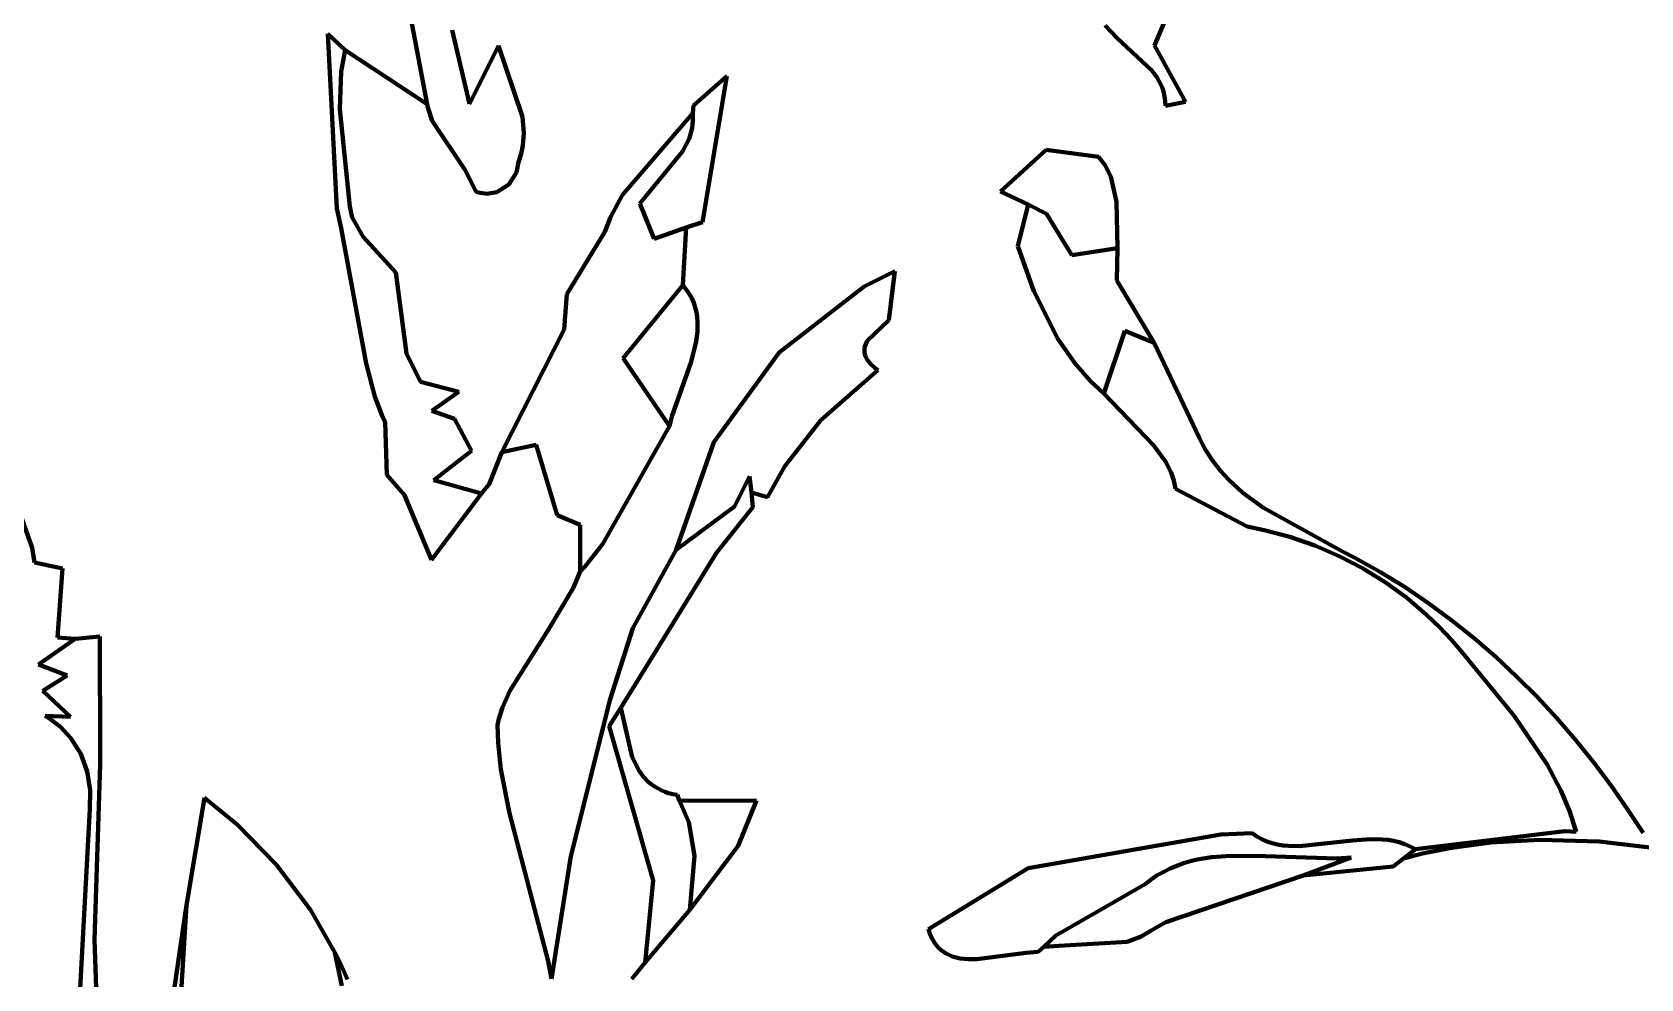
# Model space of a CAD drawing. Header units: millimetres. Extents: x 0 to 8.3, y 0 to 12.4.
# Drawn here: x 2.119 to 3.703, y 3.556 to 4.488 of the extents above; entities that cross this region are included whole.
import ezdxf

# ---------------------------------------------------------------- set-up
doc = ezdxf.new("R2010")
doc.units = ezdxf.units.MM
for name, color, linetype, lineweight in [('color#131313ff', 7, 'CONTINUOUS', 100), ('color#7c7c7cff', 7, 'CONTINUOUS', 100), ('color#c5c5c5ff', 7, 'CONTINUOUS', 100), ('color#ffffffff', 7, 'CONTINUOUS', 100)]:
    doc.layers.add(name, color=color, linetype=linetype, lineweight=lineweight)

msp = doc.modelspace()

# ---------------------------------------------------------------- linework, layer by layer
at = {"layer": 'color#131313ff'}
for p, q in [((2.4906, 4.507), (2.5079, 4.4171)), ((2.427, 4.4702), (2.41, 4.4863)), ((2.41, 4.4863), (2.4189, 4.3143)), ((2.5079, 4.4171), (2.427, 4.4702)), ((2.4189, 4.3143), (2.4232, 4.2948)), ((2.4232, 4.2948), (2.4477, 4.1618)), ((3.1744, 4.1322), (3.1949, 4.1937)), ((3.1949, 4.1937), (3.2239, 4.182)), ((3.2239, 4.182), (3.2685, 4.0882)), ((2.4477, 4.1618), (2.4564, 4.1292)), ((2.4564, 4.1292), (2.4635, 4.1101)), ((3.2231, 4.0813), (3.1744, 4.1322)), ((2.4635, 4.1101), (2.4663, 4.1038)), ((2.4663, 4.1038), (2.4682, 4.052)), ((3.2685, 4.0882), (3.2713, 4.0823)), ((2.5689, 4.0427), (2.5813, 4.0744)), ((2.5813, 4.0744), (2.6152, 4.0817)), ((2.6152, 4.0817), (2.6358, 4.0122)), ((3.2351, 4.0651), (3.2231, 4.0813)), ((3.2713, 4.0823), (3.2744, 4.0767)), ((3.2744, 4.0767), (3.2812, 4.0661)), ((3.2405, 4.0543), (3.2351, 4.0651)), ((3.2812, 4.0661), (3.2889, 4.0562)), ((3.2889, 4.0562), (3.2974, 4.047)), ((2.4682, 4.052), (2.4856, 4.0321)), ((2.5614, 4.0336), (2.5689, 4.0427)), ((2.8106, 4.0209), (2.8254, 4.0504)), ((2.8254, 4.0504), (2.8271, 4.0346)), ((3.2431, 4.0466), (3.2405, 4.0543)), ((3.2448, 4.0383), (3.2431, 4.0466)), ((3.2974, 4.047), (3.3113, 4.0344)), ((2.4856, 4.0321), (2.5119, 3.9682)), ((2.5119, 3.9682), (2.5614, 4.0336)), ((2.8271, 4.0346), (2.8284, 4.0202)), ((3.3153, 4.0012), (3.2448, 4.0383)), ((3.3113, 4.0344), (3.3316, 4.0194)), ((2.1188, 3.9801), (2.1054, 4.0181)), ((2.6358, 4.0122), (2.6584, 4.0027)), ((2.753, 3.9782), (2.8106, 4.0209)), ((2.8284, 4.0202), (2.7928, 3.9753)), ((3.3316, 4.0194), (3.4094, 3.9764)), ((2.6584, 4.0027), (2.6586, 3.9569)), ((3.3323, 3.9977), (3.3153, 4.0012)), ((3.3575, 3.991), (3.3323, 3.9977)), ((2.1209, 3.9657), (2.1188, 3.9801)), ((2.7103, 3.901), (2.753, 3.9782)), ((3.382, 3.9824), (3.3575, 3.991)), ((3.406, 3.9721), (3.382, 3.9824)), ((2.1485, 3.9599), (2.1209, 3.9657)), ((2.7928, 3.9753), (2.6985, 3.8227)), ((3.4291, 3.96), (3.406, 3.9721)), ((3.4094, 3.9764), (3.422, 3.9699)), ((3.422, 3.9699), (3.4468, 3.9561)), ((2.1437, 3.8918), (2.1485, 3.9599)), ((2.6586, 3.9569), (2.6517, 3.9405)), ((3.4512, 3.9463), (3.4291, 3.96)), ((3.4468, 3.9561), (3.4709, 3.9413)), ((3.4723, 3.9311), (3.4512, 3.9463)), ((2.6517, 3.9405), (2.6273, 3.8996)), ((3.4709, 3.9413), (3.4943, 3.9255)), ((3.4922, 3.9143), (3.4723, 3.9311)), ((3.5047, 3.9022), (3.4922, 3.9143)), ((3.4943, 3.9255), (3.5171, 3.9087)), ((2.6273, 3.8996), (2.5891, 3.8393)), ((2.6879, 3.8311), (2.7103, 3.901)), ((3.5166, 3.8896), (3.5047, 3.9022)), ((3.5171, 3.9087), (3.5391, 3.8911)), ((2.1612, 3.8905), (2.1437, 3.8918)), ((2.1853, 3.8928), (2.1612, 3.8905)), ((2.1856, 3.7763), (2.1853, 3.8928)), ((3.5278, 3.8763), (3.5166, 3.8896)), ((3.5391, 3.8911), (3.5605, 3.8726)), ((3.5785, 3.8148), (3.5278, 3.8763)), ((3.5605, 3.8726), (3.5811, 3.8533)), ((3.5811, 3.8533), (3.6011, 3.8333)), ((2.5891, 3.8393), (2.582, 3.823)), ((2.582, 3.823), (2.5784, 3.8118)), ((2.6493, 3.6767), (2.6879, 3.8311)), ((2.6985, 3.8227), (2.687, 3.8046)), ((3.6011, 3.8333), (3.6203, 3.8125)), ((2.5784, 3.8118), (2.5769, 3.806)), ((2.5769, 3.806), (2.5777, 3.7883)), ((2.687, 3.8046), (2.7304, 3.6525)), ((3.611, 3.7668), (3.5785, 3.8148)), ((3.6203, 3.8125), (3.6388, 3.7911)), ((2.5777, 3.7883), (2.5805, 3.762)), ((3.6388, 3.7911), (3.6565, 3.7691)), ((2.1858, 3.7667), (2.1856, 3.7763)), ((2.1802, 3.5943), (2.1858, 3.7667)), ((2.5805, 3.762), (2.5888, 3.7188)), ((3.6244, 3.7413), (3.611, 3.7668)), ((3.6565, 3.7691), (3.6735, 3.7464)), ((3.6328, 3.7213), (3.6244, 3.7413)), ((3.6735, 3.7464), (3.6898, 3.7232)), ((2.2885, 3.7339), (2.2706, 3.6284)), ((2.3207, 3.7076), (2.2885, 3.7339)), ((2.3595, 3.668), (2.3207, 3.7076)), ((2.5888, 3.7188), (2.627, 3.5733)), ((3.6395, 3.7006), (3.6328, 3.7213)), ((3.6898, 3.7232), (3.7053, 3.6995)), ((3.4812, 3.6835), (3.6284, 3.7013)), ((3.6037, 3.6925), (3.5553, 3.6899)), ((3.662, 3.691), (3.6037, 3.6925)), ((3.6284, 3.7013), (3.6395, 3.7006)), ((2.6303, 3.5559), (2.6493, 3.6767)), ((3.2802, 3.6755), (3.2944, 3.6767)), ((3.2944, 3.6767), (3.3234, 3.6769)), ((3.3234, 3.6769), (3.4037, 3.6743)), ((3.4693, 3.6744), (3.4812, 3.6835)), ((3.4882, 3.6792), (3.4693, 3.6744)), ((3.5168, 3.6849), (3.4882, 3.6792)), ((3.5553, 3.6899), (3.5168, 3.6849)), ((3.7489, 3.6809), (3.662, 3.691)), ((2.3928, 3.6238), (2.3595, 3.668)), ((3.2269, 3.6577), (3.2332, 3.6613)), ((3.2332, 3.6613), (3.2396, 3.6645)), ((3.2396, 3.6645), (3.2461, 3.6672)), ((3.2461, 3.6672), (3.2528, 3.6696)), ((3.2528, 3.6696), (3.2595, 3.6715)), ((3.2595, 3.6715), (3.2663, 3.6732)), ((3.2663, 3.6732), (3.2802, 3.6755)), ((3.4178, 3.6754), (3.3705, 3.6576)), ((3.4037, 3.6743), (3.4178, 3.6754)), ((2.7304, 3.6525), (2.7224, 3.572)), ((3.1271, 3.5985), (3.2148, 3.6489)), ((3.2148, 3.6489), (3.2208, 3.6535)), ((3.2208, 3.6535), (3.2269, 3.6577)), ((3.3705, 3.6576), (3.2353, 3.6116)), ((2.2706, 3.6284), (2.2495, 3.484)), ((2.4168, 3.5816), (2.3928, 3.6238)), ((3.1151, 3.5874), (3.1271, 3.5985)), ((3.2111, 3.5974), (3.1972, 3.5923)), ((3.2209, 3.6033), (3.2111, 3.5974)), ((3.2353, 3.6116), (3.2209, 3.6033)), ((2.1818, 3.5465), (2.1802, 3.5943)), ((2.4213, 3.5729), (2.4168, 3.5816)), ((3.1299, 3.5883), (3.1151, 3.5874)), ((3.1972, 3.5923), (3.1299, 3.5883)), ((2.4255, 3.5641), (2.4213, 3.5729)), ((2.627, 3.5733), (2.6303, 3.5559)), ((2.7224, 3.572), (2.7093, 3.5557)), ((2.4293, 3.5552), (2.4255, 3.5641))]:
    msp.add_line(p, q, dxfattribs=at)
at = {"layer": 'color#7c7c7cff'}
for p, q in [((3.2421, 4.5178), (3.2242, 4.4748)), ((2.5079, 4.4171), (2.4906, 4.507)), ((2.5323, 4.4898), (2.5494, 4.4174)), ((3.1873, 4.4819), (3.1756, 4.4943)), ((2.5494, 4.4174), (2.578, 4.4744)), ((2.578, 4.4744), (2.6016, 4.4044)), ((3.2216, 4.45), (3.1873, 4.4819)), ((3.2242, 4.4748), (3.2548, 4.4194)), ((3.2264, 4.4435), (3.2216, 4.45)), ((3.2304, 4.4364), (3.2264, 4.4435)), ((3.2319, 4.4326), (3.2304, 4.4364)), ((3.2332, 4.4286), (3.2319, 4.4326)), ((3.2341, 4.4244), (3.2332, 4.4286)), ((3.2347, 4.4201), (3.2341, 4.4244)), ((2.5086, 4.4136), (2.5079, 4.4171)), ((2.5128, 4.4006), (2.5086, 4.4136)), ((2.7003, 4.3278), (2.7695, 4.4082)), ((2.7695, 4.4082), (2.7696, 4.4006)), ((3.235, 4.4154), (3.2347, 4.4201)), ((3.2548, 4.4194), (3.235, 4.4154)), ((2.5452, 4.3521), (2.5128, 4.4006)), ((2.6016, 4.4044), (2.6029, 4.3883)), ((2.7688, 4.3933), (2.7658, 4.383)), ((2.7696, 4.4006), (2.7688, 4.3933)), ((2.602, 4.3762), (2.6004, 4.368)), ((2.6029, 4.3883), (2.602, 4.3762)), ((2.7658, 4.383), (2.7594, 4.3703)), ((2.5977, 4.3598), (2.5958, 4.3497)), ((2.6004, 4.368), (2.5977, 4.3598)), ((2.7594, 4.3703), (2.7172, 4.3192)), ((2.5562, 4.3307), (2.5452, 4.3521)), ((2.5958, 4.3497), (2.5881, 4.3379)), ((2.5583, 4.3299), (2.5562, 4.3307)), ((2.5665, 4.3286), (2.5583, 4.3299)), ((2.5763, 4.3303), (2.5665, 4.3286)), ((2.5881, 4.3379), (2.5763, 4.3303)), ((2.6883, 4.3057), (2.7003, 4.3278)), ((2.7172, 4.3192), (2.7315, 4.2844)), ((3.0896, 4.2773), (3.0996, 4.3181)), ((3.0996, 4.3181), (3.1177, 4.3089)), ((2.6829, 4.2914), (2.6883, 4.3057)), ((2.7315, 4.2844), (2.7629, 4.2956)), ((2.7629, 4.2956), (2.7595, 4.2388)), ((3.1177, 4.3089), (3.1428, 4.2684)), ((2.6452, 4.2299), (2.6829, 4.2914)), ((3.1053, 4.2329), (3.0896, 4.2773)), ((3.1428, 4.2684), (3.1877, 4.2752)), ((3.1877, 4.2752), (3.1871, 4.2433)), ((2.9382, 4.2374), (2.9685, 4.2525)), ((2.9685, 4.2525), (2.9626, 4.2043)), ((2.7595, 4.2388), (2.7007, 4.1669)), ((2.8544, 4.1724), (2.9382, 4.2374)), ((3.1288, 4.1858), (3.1053, 4.2329)), ((3.1871, 4.2433), (3.2239, 4.182)), ((2.6427, 4.195), (2.6452, 4.2299)), ((2.9626, 4.2043), (2.9413, 4.184)), ((2.5813, 4.0744), (2.6427, 4.195)), ((2.9413, 4.184), (2.9386, 4.1773)), ((3.1456, 4.1619), (3.1288, 4.1858)), ((3.1949, 4.1937), (3.1744, 4.1322)), ((3.2239, 4.182), (3.1949, 4.1937)), ((2.7901, 4.0843), (2.8544, 4.1724)), ((2.9386, 4.1773), (2.9385, 4.1721)), ((2.9385, 4.1721), (2.9396, 4.1685)), ((2.9396, 4.1685), (2.9416, 4.1648)), ((2.7007, 4.1669), (2.7464, 4.1001)), ((2.9517, 4.1552), (2.8954, 4.1057)), ((2.9416, 4.1648), (2.9448, 4.161)), ((2.9448, 4.161), (2.9491, 4.1572)), ((2.9491, 4.1572), (2.9517, 4.1552)), ((3.1612, 4.1443), (3.1456, 4.1619)), ((3.1744, 4.1322), (3.1612, 4.1443)), ((2.8954, 4.1057), (2.8601, 4.0604)), ((2.7464, 4.1001), (2.6809, 3.984)), ((2.6152, 4.0817), (2.5813, 4.0744)), ((2.6358, 4.0122), (2.6152, 4.0817)), ((2.753, 3.9782), (2.7901, 4.0843)), ((2.8601, 4.0604), (2.8429, 4.0301)), ((2.8254, 4.0504), (2.8106, 4.0209)), ((2.8271, 4.0346), (2.8254, 4.0504)), ((2.8429, 4.0301), (2.8271, 4.0346)), ((2.6584, 4.0027), (2.6358, 4.0122)), ((2.8106, 4.0209), (2.753, 3.9782)), ((2.6586, 3.9569), (2.6584, 4.0027)), ((2.6809, 3.984), (2.6627, 3.9612)), ((2.6627, 3.9612), (2.6586, 3.9569)), ((2.1251, 3.8652), (2.1612, 3.8905)), ((2.1612, 3.8905), (2.1853, 3.8928)), ((2.1853, 3.8928), (2.1856, 3.7763)), ((2.1531, 3.8546), (2.1251, 3.8652)), ((2.1294, 3.8395), (2.1531, 3.8546)), ((2.1564, 3.8138), (2.1294, 3.8395)), ((2.687, 3.8046), (2.6985, 3.8227)), ((2.6985, 3.8227), (2.7098, 3.7739)), ((2.1348, 3.8128), (2.1316, 3.8147)), ((2.1316, 3.8147), (2.1564, 3.8138)), ((2.1468, 3.8038), (2.1348, 3.8128)), ((2.1568, 3.7929), (2.1468, 3.8038)), ((2.7304, 3.6525), (2.687, 3.8046)), ((2.1666, 3.7772), (2.1568, 3.7929)), ((2.173, 3.7598), (2.1666, 3.7772)), ((2.1856, 3.7763), (2.1858, 3.7667)), ((2.7098, 3.7739), (2.7166, 3.7606)), ((2.176, 3.7414), (2.173, 3.7598)), ((2.1858, 3.7667), (2.1802, 3.5943)), ((2.7166, 3.7606), (2.7209, 3.7548)), ((2.1754, 3.7227), (2.176, 3.7414)), ((2.7209, 3.7548), (2.7258, 3.7495)), ((2.7258, 3.7495), (2.7316, 3.7451)), ((2.7316, 3.7451), (2.7381, 3.7414)), ((2.7381, 3.7414), (2.7418, 3.7399)), ((2.7418, 3.7399), (2.7456, 3.7387)), ((2.7456, 3.7387), (2.7497, 3.7377)), ((2.7497, 3.7377), (2.754, 3.737)), ((2.754, 3.737), (2.7564, 3.7312)), ((2.7564, 3.7312), (2.7654, 3.7101)), ((2.1632, 3.4919), (2.1754, 3.7227)), ((2.7654, 3.7101), (2.771, 3.6768)), ((3.0996, 3.6647), (3.2894, 3.6979)), ((3.2894, 3.6979), (3.3203, 3.6991)), ((3.3203, 3.6991), (3.325, 3.6958)), ((3.325, 3.6958), (3.3299, 3.6932)), ((3.3299, 3.6932), (3.3349, 3.691)), ((3.3671, 3.6863), (3.4193, 3.6921)), ((3.4193, 3.6921), (3.4368, 3.6933)), ((3.4368, 3.6933), (3.4483, 3.693)), ((3.4483, 3.693), (3.454, 3.6925)), ((3.454, 3.6925), (3.4596, 3.6915)), ((2.771, 3.6768), (2.7665, 3.6238)), ((3.2944, 3.6767), (3.2802, 3.6755)), ((3.3234, 3.6769), (3.2944, 3.6767)), ((3.4037, 3.6743), (3.3234, 3.6769)), ((3.3349, 3.691), (3.34, 3.6893)), ((3.34, 3.6893), (3.3452, 3.688)), ((3.3452, 3.688), (3.3506, 3.6871)), ((3.3506, 3.6871), (3.356, 3.6866)), ((3.356, 3.6866), (3.3671, 3.6863)), ((3.4596, 3.6915), (3.4651, 3.6902)), ((3.4651, 3.6902), (3.4706, 3.6885)), ((3.4812, 3.6835), (3.4693, 3.6744)), ((3.4706, 3.6885), (3.476, 3.6862)), ((3.476, 3.6862), (3.4812, 3.6835)), ((3.0014, 3.6048), (3.0996, 3.6647)), ((3.2332, 3.6613), (3.2269, 3.6577)), ((3.2396, 3.6645), (3.2332, 3.6613)), ((3.2461, 3.6672), (3.2396, 3.6645)), ((3.2528, 3.6696), (3.2461, 3.6672)), ((3.2595, 3.6715), (3.2528, 3.6696)), ((3.2663, 3.6732), (3.2595, 3.6715)), ((3.2802, 3.6755), (3.2663, 3.6732)), ((3.3705, 3.6576), (3.4178, 3.6754)), ((3.4593, 3.6665), (3.3705, 3.6576)), ((3.4178, 3.6754), (3.4037, 3.6743)), ((3.4693, 3.6744), (3.4593, 3.6665)), ((2.7224, 3.572), (2.7304, 3.6525)), ((3.2148, 3.6489), (3.1271, 3.5985)), ((3.2208, 3.6535), (3.2148, 3.6489)), ((3.2269, 3.6577), (3.2208, 3.6535)), ((2.2495, 3.484), (2.2706, 3.6284)), ((2.2706, 3.6284), (2.2624, 3.4932)), ((2.7665, 3.6238), (2.7224, 3.572)), ((3.0029, 3.6), (3.0014, 3.6048)), ((3.0048, 3.5958), (3.0029, 3.6)), ((3.1271, 3.5985), (3.1151, 3.5874)), ((2.1802, 3.5943), (2.1818, 3.5465)), ((2.4168, 3.5816), (2.4213, 3.5729)), ((2.4236, 3.549), (2.4168, 3.5816)), ((3.007, 3.592), (3.0048, 3.5958)), ((3.0094, 3.5886), (3.007, 3.592)), ((3.0121, 3.5857), (3.0094, 3.5886)), ((3.015, 3.5832), (3.0121, 3.5857)), ((3.0182, 3.5811), (3.015, 3.5832)), ((3.0215, 3.5793), (3.0182, 3.5811)), ((3.0979, 3.5814), (3.0493, 3.575)), ((3.1097, 3.5824), (3.0979, 3.5814)), ((3.1151, 3.5874), (3.1097, 3.5824)), ((2.4213, 3.5729), (2.4255, 3.5641)), ((3.025, 3.5779), (3.0215, 3.5793)), ((3.0288, 3.5768), (3.025, 3.5779)), ((3.0326, 3.5759), (3.0288, 3.5768)), ((3.0407, 3.575), (3.0326, 3.5759)), ((3.0493, 3.575), (3.0407, 3.575)), ((2.4255, 3.5641), (2.4293, 3.5552))]:
    msp.add_line(p, q, dxfattribs=at)
at = {"layer": 'color#c5c5c5ff'}
for p, q in [((2.41, 4.4863), (2.427, 4.4702)), ((2.4189, 4.3143), (2.41, 4.4863)), ((2.427, 4.4702), (2.423, 4.4492)), ((2.423, 4.4492), (2.4217, 4.412)), ((2.77, 4.4158), (2.803, 4.4446)), ((2.803, 4.4446), (2.7789, 4.3008)), ((2.4217, 4.412), (2.4316, 4.3163)), ((2.7695, 4.4082), (2.77, 4.4158)), ((2.7696, 4.4006), (2.7695, 4.4082)), ((2.7658, 4.383), (2.7688, 4.3933)), ((2.7688, 4.3933), (2.7696, 4.4006)), ((2.7594, 4.3703), (2.7658, 4.383)), ((2.7172, 4.3192), (2.7594, 4.3703)), ((3.0726, 4.3309), (3.1176, 4.3721)), ((3.1176, 4.3721), (3.169, 4.3651)), ((3.169, 4.3651), (3.1752, 4.3572)), ((3.1752, 4.3572), (3.1812, 4.3459)), ((3.1812, 4.3459), (3.1868, 4.3209)), ((3.0996, 4.3181), (3.0726, 4.3309)), ((2.4232, 4.2948), (2.4189, 4.3143)), ((2.4316, 4.3163), (2.434, 4.3053)), ((2.7315, 4.2844), (2.7172, 4.3192)), ((3.1177, 4.3089), (3.0996, 4.3181)), ((3.1868, 4.3209), (3.1877, 4.2752)), ((2.4477, 4.1618), (2.4232, 4.2948)), ((2.434, 4.3053), (2.4448, 4.2865)), ((2.7629, 4.2956), (2.7315, 4.2844)), ((2.7789, 4.3008), (2.7629, 4.2956)), ((3.1428, 4.2684), (3.1177, 4.3089)), ((2.4448, 4.2865), (2.4769, 4.2514)), ((3.1877, 4.2752), (3.1428, 4.2684)), ((2.4769, 4.2514), (2.4876, 4.1716)), ((2.7007, 4.1669), (2.7595, 4.2388)), ((2.7595, 4.2388), (2.763, 4.2346)), ((2.763, 4.2346), (2.7659, 4.2303)), ((2.7659, 4.2303), (2.7684, 4.2259)), ((2.7684, 4.2259), (2.7704, 4.2214)), ((2.7704, 4.2214), (2.7719, 4.2168)), ((2.7719, 4.2168), (2.7731, 4.2122)), ((2.7731, 4.2122), (2.7738, 4.2075)), ((2.7738, 4.2075), (2.7742, 4.2027)), ((2.7742, 4.2027), (2.7741, 4.193)), ((2.7728, 4.1832), (2.7677, 4.1633)), ((2.7741, 4.193), (2.7728, 4.1832)), ((2.4876, 4.1716), (2.5012, 4.1436)), ((2.4564, 4.1292), (2.4477, 4.1618)), ((2.7464, 4.1001), (2.7007, 4.1669)), ((2.7677, 4.1633), (2.7487, 4.1093)), ((2.5012, 4.1436), (2.539, 4.1338)), ((2.4635, 4.1101), (2.4564, 4.1292)), ((2.539, 4.1338), (2.5123, 4.1149)), ((2.4663, 4.1038), (2.4635, 4.1101)), ((2.4682, 4.052), (2.4663, 4.1038)), ((2.5123, 4.1149), (2.5346, 4.1073)), ((2.5346, 4.1073), (2.5513, 4.0756)), ((2.7487, 4.1093), (2.7464, 4.1001)), ((2.5513, 4.0756), (2.5142, 4.0468)), ((2.4856, 4.0321), (2.4682, 4.052)), ((2.5142, 4.0468), (2.5614, 4.0336)), ((2.5119, 3.9682), (2.4856, 4.0321)), ((2.5614, 4.0336), (2.5119, 3.9682)), ((2.7564, 3.7312), (2.8322, 3.7313)), ((2.7654, 3.7101), (2.7564, 3.7312)), ((2.8322, 3.7313), (2.8141, 3.6866)), ((2.771, 3.6768), (2.7654, 3.7101)), ((2.8141, 3.6866), (2.7665, 3.6238)), ((2.7665, 3.6238), (2.771, 3.6768))]:
    msp.add_line(p, q, dxfattribs=at)
at = {"layer": 'color#ffffffff'}
for p, q in [((3.2242, 4.4748), (3.2421, 4.5178)), ((2.5494, 4.4174), (2.5323, 4.4898)), ((3.1756, 4.4943), (3.1873, 4.4819)), ((2.423, 4.4492), (2.427, 4.4702)), ((2.427, 4.4702), (2.5079, 4.4171)), ((2.578, 4.4744), (2.5494, 4.4174)), ((2.6016, 4.4044), (2.578, 4.4744)), ((3.1873, 4.4819), (3.2216, 4.45)), ((3.2548, 4.4194), (3.2242, 4.4748)), ((2.4217, 4.412), (2.423, 4.4492)), ((2.803, 4.4446), (2.77, 4.4158)), ((2.7789, 4.3008), (2.803, 4.4446)), ((3.2216, 4.45), (3.2264, 4.4435)), ((3.2264, 4.4435), (3.2304, 4.4364)), ((3.2304, 4.4364), (3.2319, 4.4326)), ((3.2319, 4.4326), (3.2332, 4.4286)), ((3.2332, 4.4286), (3.2341, 4.4244)), ((3.2341, 4.4244), (3.2347, 4.4201)), ((2.4316, 4.3163), (2.4217, 4.412)), ((2.5079, 4.4171), (2.5086, 4.4136)), ((2.5086, 4.4136), (2.5128, 4.4006)), ((2.7695, 4.4082), (2.7003, 4.3278)), ((2.77, 4.4158), (2.7695, 4.4082)), ((3.2347, 4.4201), (3.235, 4.4154)), ((3.235, 4.4154), (3.2548, 4.4194)), ((2.5128, 4.4006), (2.5452, 4.3521)), ((2.6029, 4.3883), (2.6016, 4.4044)), ((2.6004, 4.368), (2.602, 4.3762)), ((2.602, 4.3762), (2.6029, 4.3883)), ((2.5958, 4.3497), (2.5977, 4.3598)), ((2.5977, 4.3598), (2.6004, 4.368)), ((3.1176, 4.3721), (3.0726, 4.3309)), ((3.169, 4.3651), (3.1176, 4.3721)), ((3.1752, 4.3572), (3.169, 4.3651)), ((3.1812, 4.3459), (3.1752, 4.3572)), ((2.5452, 4.3521), (2.5562, 4.3307)), ((2.5881, 4.3379), (2.5958, 4.3497)), ((3.1868, 4.3209), (3.1812, 4.3459)), ((2.5562, 4.3307), (2.5583, 4.3299)), ((2.5583, 4.3299), (2.5665, 4.3286)), ((2.5665, 4.3286), (2.5763, 4.3303)), ((2.5763, 4.3303), (2.5881, 4.3379)), ((2.7003, 4.3278), (2.6883, 4.3057)), ((3.0726, 4.3309), (3.0996, 4.3181)), ((2.434, 4.3053), (2.4316, 4.3163)), ((3.0996, 4.3181), (3.0896, 4.2773)), ((3.1877, 4.2752), (3.1868, 4.3209)), ((2.4448, 4.2865), (2.434, 4.3053)), ((2.6883, 4.3057), (2.6829, 4.2914)), ((2.7595, 4.2388), (2.7629, 4.2956)), ((2.7629, 4.2956), (2.7789, 4.3008)), ((2.4769, 4.2514), (2.4448, 4.2865)), ((2.6829, 4.2914), (2.6452, 4.2299)), ((3.0896, 4.2773), (3.1053, 4.2329)), ((3.1871, 4.2433), (3.1877, 4.2752)), ((2.4876, 4.1716), (2.4769, 4.2514)), ((2.9685, 4.2525), (2.9382, 4.2374)), ((2.9626, 4.2043), (2.9685, 4.2525)), ((2.763, 4.2346), (2.7595, 4.2388)), ((2.7659, 4.2303), (2.763, 4.2346)), ((2.9382, 4.2374), (2.8544, 4.1724)), ((3.1053, 4.2329), (3.1288, 4.1858)), ((3.2239, 4.182), (3.1871, 4.2433)), ((2.6452, 4.2299), (2.6427, 4.195)), ((2.7684, 4.2259), (2.7659, 4.2303)), ((2.7704, 4.2214), (2.7684, 4.2259)), ((2.7719, 4.2168), (2.7704, 4.2214)), ((2.7731, 4.2122), (2.7719, 4.2168)), ((2.7738, 4.2075), (2.7731, 4.2122)), ((2.7742, 4.2027), (2.7738, 4.2075)), ((2.7741, 4.193), (2.7742, 4.2027)), ((2.9413, 4.184), (2.9626, 4.2043)), ((2.6427, 4.195), (2.5813, 4.0744)), ((2.7677, 4.1633), (2.7728, 4.1832)), ((2.7728, 4.1832), (2.7741, 4.193)), ((2.9386, 4.1773), (2.9413, 4.184)), ((3.1288, 4.1858), (3.1456, 4.1619)), ((2.5012, 4.1436), (2.4876, 4.1716)), ((2.8544, 4.1724), (2.7901, 4.0843)), ((2.9385, 4.1721), (2.9386, 4.1773)), ((2.9396, 4.1685), (2.9385, 4.1721)), ((2.9416, 4.1648), (2.9396, 4.1685)), ((3.2685, 4.0882), (3.2239, 4.182)), ((2.7487, 4.1093), (2.7677, 4.1633)), ((2.8954, 4.1057), (2.9517, 4.1552)), ((2.9448, 4.161), (2.9416, 4.1648)), ((2.9491, 4.1572), (2.9448, 4.161)), ((2.9517, 4.1552), (2.9491, 4.1572)), ((3.1456, 4.1619), (3.1612, 4.1443)), ((2.539, 4.1338), (2.5012, 4.1436)), ((3.1612, 4.1443), (3.1744, 4.1322)), ((2.5123, 4.1149), (2.539, 4.1338)), ((3.1744, 4.1322), (3.2231, 4.0813)), ((2.5346, 4.1073), (2.5123, 4.1149)), ((2.5513, 4.0756), (2.5346, 4.1073)), ((2.7464, 4.1001), (2.7487, 4.1093)), ((2.8601, 4.0604), (2.8954, 4.1057)), ((2.6809, 3.984), (2.7464, 4.1001)), ((3.2713, 4.0823), (3.2685, 4.0882)), ((2.5142, 4.0468), (2.5513, 4.0756)), ((2.5813, 4.0744), (2.5689, 4.0427)), ((2.7901, 4.0843), (2.753, 3.9782)), ((3.2231, 4.0813), (3.2351, 4.0651)), ((3.2744, 4.0767), (3.2713, 4.0823)), ((3.2812, 4.0661), (3.2744, 4.0767)), ((2.8429, 4.0301), (2.8601, 4.0604)), ((3.2351, 4.0651), (3.2405, 4.0543)), ((3.2889, 4.0562), (3.2812, 4.0661)), ((3.2974, 4.047), (3.2889, 4.0562)), ((2.5614, 4.0336), (2.5142, 4.0468)), ((2.5689, 4.0427), (2.5614, 4.0336)), ((3.2405, 4.0543), (3.2431, 4.0466)), ((3.2431, 4.0466), (3.2448, 4.0383)), ((3.3113, 4.0344), (3.2974, 4.047)), ((2.8284, 4.0202), (2.8271, 4.0346)), ((2.8271, 4.0346), (2.8429, 4.0301)), ((3.2448, 4.0383), (3.3153, 4.0012)), ((3.3316, 4.0194), (3.3113, 4.0344)), ((2.1054, 4.0181), (2.1188, 3.9801)), ((2.7928, 3.9753), (2.8284, 4.0202)), ((3.4094, 3.9764), (3.3316, 4.0194)), ((3.3153, 4.0012), (3.3323, 3.9977)), ((3.3323, 3.9977), (3.3575, 3.991)), ((2.1188, 3.9801), (2.1209, 3.9657)), ((2.6627, 3.9612), (2.6809, 3.984)), ((2.753, 3.9782), (2.7103, 3.901)), ((3.3575, 3.991), (3.382, 3.9824)), ((3.382, 3.9824), (3.406, 3.9721)), ((2.1209, 3.9657), (2.1485, 3.9599)), ((2.6586, 3.9569), (2.6627, 3.9612)), ((2.6985, 3.8227), (2.7928, 3.9753)), ((3.406, 3.9721), (3.4291, 3.96)), ((3.422, 3.9699), (3.4094, 3.9764)), ((3.4468, 3.9561), (3.422, 3.9699)), ((2.1485, 3.9599), (2.1437, 3.8918)), ((2.6517, 3.9405), (2.6586, 3.9569)), ((3.4291, 3.96), (3.4512, 3.9463)), ((3.4709, 3.9413), (3.4468, 3.9561)), ((3.4512, 3.9463), (3.4723, 3.9311)), ((2.6273, 3.8996), (2.6517, 3.9405)), ((3.4943, 3.9255), (3.4709, 3.9413)), ((3.4723, 3.9311), (3.4922, 3.9143)), ((3.4922, 3.9143), (3.5047, 3.9022)), ((3.5171, 3.9087), (3.4943, 3.9255)), ((2.5891, 3.8393), (2.6273, 3.8996)), ((2.7103, 3.901), (2.6879, 3.8311)), ((3.5047, 3.9022), (3.5166, 3.8896)), ((3.5391, 3.8911), (3.5171, 3.9087)), ((2.1612, 3.8905), (2.1251, 3.8652)), ((2.1437, 3.8918), (2.1612, 3.8905)), ((3.5166, 3.8896), (3.5278, 3.8763)), ((3.5605, 3.8726), (3.5391, 3.8911)), ((3.5278, 3.8763), (3.5785, 3.8148)), ((3.5811, 3.8533), (3.5605, 3.8726)), ((2.1251, 3.8652), (2.1531, 3.8546)), ((2.1531, 3.8546), (2.1294, 3.8395)), ((3.6011, 3.8333), (3.5811, 3.8533)), ((2.1294, 3.8395), (2.1564, 3.8138)), ((2.582, 3.823), (2.5891, 3.8393)), ((2.5784, 3.8118), (2.582, 3.823)), ((2.6879, 3.8311), (2.6493, 3.6767)), ((2.7098, 3.7739), (2.6985, 3.8227)), ((3.6203, 3.8125), (3.6011, 3.8333)), ((2.1564, 3.8138), (2.1316, 3.8147)), ((2.1316, 3.8147), (2.1348, 3.8128)), ((2.1348, 3.8128), (2.1468, 3.8038)), ((2.1468, 3.8038), (2.1568, 3.7929)), ((2.5769, 3.806), (2.5784, 3.8118)), ((2.5777, 3.7883), (2.5769, 3.806)), ((3.5785, 3.8148), (3.611, 3.7668)), ((3.6388, 3.7911), (3.6203, 3.8125)), ((2.1568, 3.7929), (2.1666, 3.7772)), ((2.5805, 3.762), (2.5777, 3.7883)), ((3.6565, 3.7691), (3.6388, 3.7911)), ((2.1666, 3.7772), (2.173, 3.7598)), ((2.7166, 3.7606), (2.7098, 3.7739)), ((2.173, 3.7598), (2.176, 3.7414)), ((2.5888, 3.7188), (2.5805, 3.762)), ((2.7209, 3.7548), (2.7166, 3.7606)), ((3.611, 3.7668), (3.6244, 3.7413)), ((3.6735, 3.7464), (3.6565, 3.7691)), ((2.176, 3.7414), (2.1754, 3.7227)), ((2.7258, 3.7495), (2.7209, 3.7548)), ((2.7316, 3.7451), (2.7258, 3.7495)), ((2.7381, 3.7414), (2.7316, 3.7451)), ((2.7418, 3.7399), (2.7381, 3.7414)), ((2.7456, 3.7387), (2.7418, 3.7399)), ((3.6244, 3.7413), (3.6328, 3.7213)), ((3.6898, 3.7232), (3.6735, 3.7464)), ((2.2706, 3.6284), (2.2885, 3.7339)), ((2.2885, 3.7339), (2.3207, 3.7076)), ((2.7497, 3.7377), (2.7456, 3.7387)), ((2.754, 3.737), (2.7497, 3.7377)), ((2.7564, 3.7312), (2.754, 3.737)), ((2.8322, 3.7313), (2.7564, 3.7312)), ((2.8141, 3.6866), (2.8322, 3.7313)), ((2.1754, 3.7227), (2.1632, 3.4919)), ((2.3207, 3.7076), (2.3595, 3.668)), ((2.627, 3.5733), (2.5888, 3.7188)), ((3.6328, 3.7213), (3.6395, 3.7006)), ((3.7053, 3.6995), (3.6898, 3.7232)), ((3.2894, 3.6979), (3.0996, 3.6647)), ((3.3203, 3.6991), (3.2894, 3.6979)), ((3.325, 3.6958), (3.3203, 3.6991)), ((3.3299, 3.6932), (3.325, 3.6958)), ((3.3349, 3.691), (3.3299, 3.6932)), ((3.4193, 3.6921), (3.3671, 3.6863)), ((3.4368, 3.6933), (3.4193, 3.6921)), ((3.4483, 3.693), (3.4368, 3.6933)), ((3.454, 3.6925), (3.4483, 3.693)), ((3.4596, 3.6915), (3.454, 3.6925)), ((3.6284, 3.7013), (3.4812, 3.6835)), ((3.5553, 3.6899), (3.6037, 3.6925)), ((3.6037, 3.6925), (3.662, 3.691)), ((3.6395, 3.7006), (3.6284, 3.7013)), ((2.6493, 3.6767), (2.6303, 3.5559)), ((2.7665, 3.6238), (2.8141, 3.6866)), ((3.34, 3.6893), (3.3349, 3.691)), ((3.3452, 3.688), (3.34, 3.6893)), ((3.3506, 3.6871), (3.3452, 3.688)), ((3.356, 3.6866), (3.3506, 3.6871)), ((3.3671, 3.6863), (3.356, 3.6866)), ((3.4651, 3.6902), (3.4596, 3.6915)), ((3.4706, 3.6885), (3.4651, 3.6902)), ((3.4693, 3.6744), (3.4882, 3.6792)), ((3.476, 3.6862), (3.4706, 3.6885)), ((3.4812, 3.6835), (3.476, 3.6862)), ((3.4882, 3.6792), (3.5168, 3.6849)), ((3.5168, 3.6849), (3.5553, 3.6899)), ((3.662, 3.691), (3.7489, 3.6809)), ((2.3595, 3.668), (2.3928, 3.6238)), ((3.0996, 3.6647), (3.0014, 3.6048)), ((3.3705, 3.6576), (3.4593, 3.6665)), ((3.4593, 3.6665), (3.4693, 3.6744)), ((3.2353, 3.6116), (3.3705, 3.6576)), ((2.2624, 3.4932), (2.2706, 3.6284)), ((2.3928, 3.6238), (2.4168, 3.5816)), ((2.7224, 3.572), (2.7665, 3.6238)), ((3.0014, 3.6048), (3.0029, 3.6)), ((3.0029, 3.6), (3.0048, 3.5958)), ((3.1972, 3.5923), (3.2111, 3.5974)), ((3.2111, 3.5974), (3.2209, 3.6033)), ((3.2209, 3.6033), (3.2353, 3.6116)), ((2.4168, 3.5816), (2.4236, 3.549)), ((3.0048, 3.5958), (3.007, 3.592)), ((3.007, 3.592), (3.0094, 3.5886)), ((3.0094, 3.5886), (3.0121, 3.5857)), ((3.0121, 3.5857), (3.015, 3.5832)), ((3.015, 3.5832), (3.0182, 3.5811)), ((3.0182, 3.5811), (3.0215, 3.5793)), ((3.0493, 3.575), (3.0979, 3.5814)), ((3.0979, 3.5814), (3.1097, 3.5824)), ((3.1097, 3.5824), (3.1151, 3.5874)), ((3.1151, 3.5874), (3.1299, 3.5883)), ((3.1299, 3.5883), (3.1972, 3.5923)), ((2.6303, 3.5559), (2.627, 3.5733)), ((2.7093, 3.5557), (2.7224, 3.572)), ((3.0215, 3.5793), (3.025, 3.5779)), ((3.025, 3.5779), (3.0288, 3.5768)), ((3.0288, 3.5768), (3.0326, 3.5759)), ((3.0326, 3.5759), (3.0407, 3.575)), ((3.0407, 3.575), (3.0493, 3.575))]:
    msp.add_line(p, q, dxfattribs=at)

doc.saveas('drawing.dxf')
